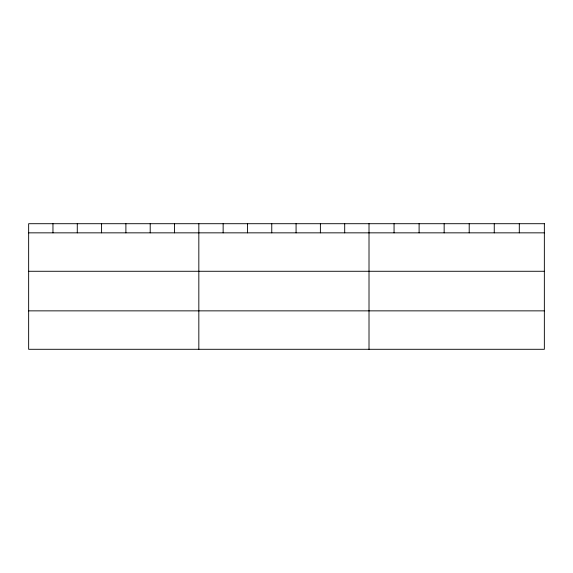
<?xml version="1.0" encoding="UTF-8"?>
<svg xmlns="http://www.w3.org/2000/svg" width="573" height="573" viewBox="0 0 573 573"><rect width="100%" height="100%" fill="white"/><g stroke="black" fill="none" stroke-linecap="round" stroke-linejoin="round"><path stroke-width="0.86" d="M28.65 232.846L544.35 232.846M28.65 271.273L544.35 271.273M28.65 310.86L544.35 310.86M519.303 223.706L519.303 232.846M494.255 223.706L494.255 232.846M469.208 223.706L469.208 232.846M444.154 223.706L444.154 232.846M419.107 223.706L419.107 232.846M394.059 223.706L394.059 232.846M369.012 223.706L369.012 349.294M344.702 223.706L344.702 232.846M320.386 223.706L320.386 232.846M296.076 223.706L296.076 232.846M271.767 223.706L271.767 232.846M247.457 223.706L247.457 232.846M223.141 223.706L223.141 232.846M198.831 223.706L198.831 349.294M174.521 223.706L174.521 232.846M150.205 223.706L150.205 232.846M125.895 223.706L125.895 232.846M101.586 223.706L101.586 232.846M77.276 223.706L77.276 232.846M52.96 223.706L52.96 232.846M544.35 223.706L28.65 223.706L28.65 349.294L544.35 349.294L544.35 223.706"/></g></svg>
